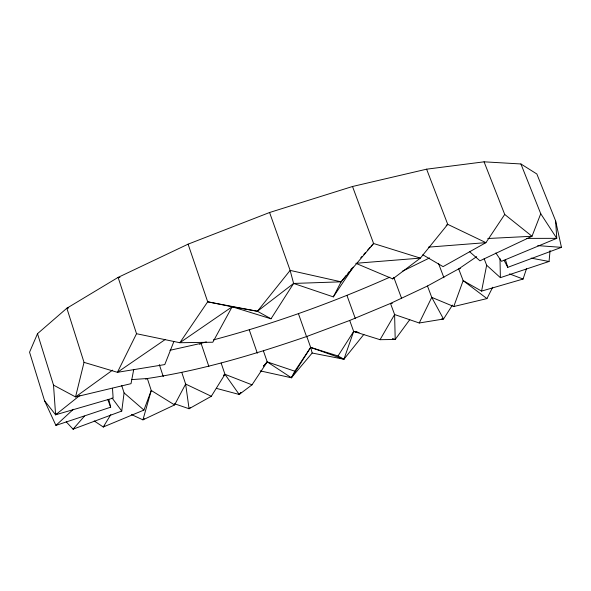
<?xml version="1.0" encoding="UTF-8"?>
<svg xmlns="http://www.w3.org/2000/svg" width="591" height="591" viewBox="0 0 591 591"><rect width="100%" height="100%" fill="white"/><g stroke="black" fill="none" stroke-linecap="round" stroke-linejoin="round"><path stroke-width="0.89" d="M550.088 250.495L549.046 261.481L500.385 277.659L486.652 265.233L484.14 258.732M66.199 421.811L73.07 429.177L121.753 411.055L124.08 392.897L121.665 385.413M133.743 369.405L131.017 383.67L75.545 396.923L53.515 385.11L37.506 333.686L66.857 308.229L118.111 277.393L188.093 244.157L269.585 212.501L352.517 186.497L426.613 169.181L484.066 161.823L520.915 163.966L536.857 173.998L555.621 220.879L561.45 247.348L507.765 267.339L504.02 260.188M476.693 256.634L458.675 268.905L463.152 280.629L481.576 291.097L486.652 265.233M68.645 307.97L66.857 308.229L84.033 362.364L75.545 396.923L112.556 370.143M481.576 291.097L523.087 279.041L526.522 268.624M260.217 370.882L291.4 377.767L312.166 353.034L343.932 359.239L353.669 331.44L349.702 320.462L390.503 303.434L427.47 286L458.675 268.905L460.433 268.469M427.47 286L431.74 297.362L453.762 306.522L463.152 280.629L486.954 298.595L492.702 287.233M94.198 420.932L103.262 426.998L143.923 410.08L151.252 390.474L147.344 378.506L131.882 379.592M520.915 163.966L540.743 213.735L532.011 236.267L479.958 260.823L469.586 251.685M173.835 341.657L164.778 364.573L117.417 372.315L84.033 362.364M37.506 333.686L29.55 352.206L44.554 400.713L55.909 425.402L110.665 407.199L108.774 399.361M419.241 322.989L431.74 297.362L443.531 319.022L419.241 322.989L394.603 314.545L390.503 303.434L392.321 303.331M119.936 277.386L118.111 277.393L136.528 333.716L117.417 372.315L165.281 339.478M263.401 350.862L267.228 361.899L291.4 377.767L294.806 371.2L310.667 347.419L306.795 336.471C254.765 354.29 201.856 370.358 147.344 378.506L145.726 379.252M188.093 244.157L207.692 301.809L232.145 306.773L257.432 311.265L293.609 283.444L333.331 296.881L341.133 281.826L346.215 275.406M131.424 414.535L142.933 419.861L174.581 404.924L185.64 384.054L181.806 372.5M269.585 212.501L290.129 270.397L293.609 283.444L271.025 318.8L232.145 306.773L212.804 342.226L179.849 342.728L136.528 333.716M380.057 339.692L394.603 314.545L395.209 339.463L380.057 339.692L353.669 331.44L338.022 355.959L310.667 347.419L291.4 377.767M110.835 414.594L103.262 426.998L104.718 425.889M174.33 403.69L189.061 408.736L211.319 396.28L224.964 374.31L221.152 363.066M355.819 263.291L392.764 278.9L393.746 277.342M452.425 305.082L443.531 319.022L441.721 318.852M216.365 388.361L239.215 394.47L252.01 384.837L267.228 361.899L294.806 371.2M484.066 161.823L504.721 214.452L485.935 242.65L443.08 266.63L422.831 254.802M333.331 296.881L353.263 267.102M392.498 338.953L395.209 339.463L409.77 319.657M347.914 273.271L349.045 271.845M350.736 269.703L351.867 268.277M232.145 306.773L179.849 342.728L207.692 301.809L257.432 311.265L290.129 270.397L341.133 281.826L373.593 243.507L352.517 186.497M312.166 353.034L310.667 347.419L343.932 359.239L363.901 334.343M223.45 375.329L224.964 374.31L239.215 394.47L240.397 393.067M239.215 394.47L241.002 392.387M263.645 366.058L267.228 361.899L263.579 365.955M84.469 416.108L73.07 429.177L74.569 428.113M360.724 257.831L361.951 256.464M363.79 254.418L365.63 252.372M367.469 250.325L369.914 247.599M371.141 246.233L373.593 243.507L420.378 258.119L447.727 224.336L426.613 169.181M190.391 407.458L189.061 408.736L185.64 384.054L211.319 396.28M223.634 375.58L224.964 374.31L252.01 384.837M55.909 425.402L73.402 409.267M144.33 418.687L142.933 419.861L151.252 390.474L174.581 404.924M44.554 400.713L55.613 414.786L79.896 395.423M199.692 344.405L201.073 343.341L206.333 341.871M392.764 278.9L420.378 258.119L356.728 263.217M53.515 385.11L55.613 414.786L57.12 413.752M446.198 225.363L447.727 224.336L485.935 242.65L428.372 247.149M402.294 271.291L429.568 257.935M213.336 339.914C273.766 323.883 332.726 302.555 389.838 277.179M306.795 336.471L349.702 320.462M55.613 414.786L113.132 398.083L112.489 388.25M453.762 306.522L486.954 298.595M169.912 350.308L201.073 343.341L208.845 366.42M559.611 247.496L561.45 247.348L537.751 245.62M547.214 261.591L549.046 261.481L531.161 258.127M487.782 238.513L532.011 236.267L504.721 214.452M293.609 283.444L341.133 281.826M526.529 238.395L556.766 238.336L555.621 220.879M357.282 332.135L353.669 331.44L359.069 332.534M392.498 338.939L395.209 339.463M509.531 273.906L523.087 279.041M257.432 311.265L271.025 318.8M338.022 355.959L343.932 359.239M124.08 392.897L143.923 410.08M112.054 397.942L121.753 411.055M495.879 252.955L501.471 261.34L556.766 238.336L540.743 213.735M438.529 263.49L443.937 277.755M107.769 399.494L110.665 407.199M393.828 277.43L401.651 298.521M346.969 295.493L355.376 318.682M298.448 313.732L306.626 336.863M249.269 329.874L257.321 353.211M159.326 364.603L163.264 376.578M505.386 259.479L507.765 267.339M499.986 258.599L500.385 277.659"/></g></svg>
